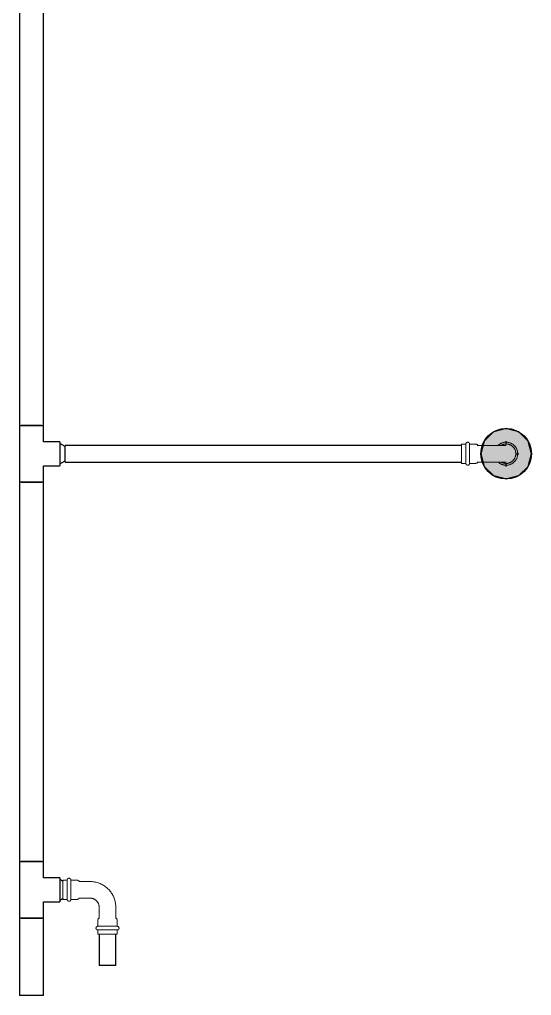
# Model space of a CAD drawing. Header units: inches. Extents: x -3327 to -1, y 8 to 1328.
# Drawn here: x -1073.6 to -1033.1, y 119 to 196.2 of the extents above; entities that cross this region are included whole.
import ezdxf

# ---------------------------------------------------------------- set-up
doc = ezdxf.new("R2010")
doc.units = ezdxf.units.IN
doc.header["$MEASUREMENT"] = 0
doc.layers.add('P-PIPE', color=3, linetype='Continuous', lineweight=9)
doc.layers.add('X - REF - FP', color=7, linetype='Continuous', true_color=0xb90000)

# ---------------------------------------------------------------- blocks, each defined once
blk = doc.blocks.new('Victaulic-VicPress316-Elbow 90-45deg Style P568_P571 - Standard-523083-SECOND LEVEL')
at = {"layer": 'P-PIPE'}
for p, q in [((-3178.283, 1233.462), (-3178.283, 1232.568)), ((-3176.968, 1232.571), (-3176.968, 1233.462)), ((-3178.392, 1232.416), (-3178.392, 1231.964)), ((-3176.859, 1231.964), (-3176.859, 1232.416)), ((-3177.625, 1231.964), (-3178.392, 1231.964)), ((-3178.392, 1231.673), (-3178.392, 1231.335)), ((-3177.625, 1231.673), (-3178.392, 1231.673)), ((-3176.859, 1231.964), (-3177.625, 1231.964)), ((-3176.859, 1231.673), (-3177.625, 1231.673)), ((-3176.859, 1231.335), (-3176.859, 1231.673)), ((-3178.392, 1231.335), (-3177.625, 1231.335)), ((-3177.625, 1231.335), (-3176.859, 1231.335))]:
    blk.add_line(p, q, dxfattribs=at)
at = {"layer": 'P-PIPE', "flags": 128}
for points in [[(-3177.625, 1235.767), (-3177.661, 1235.766), (-3177.698, 1235.764), (-3177.734, 1235.76), (-3177.77, 1235.755), (-3177.806, 1235.749), (-3177.842, 1235.741), (-3177.877, 1235.731), (-3177.912, 1235.721), (-3177.946, 1235.708), (-3177.98, 1235.695), (-3178.013, 1235.68), (-3178.046, 1235.664), (-3178.078, 1235.646), (-3178.109, 1235.628), (-3178.14, 1235.608), (-3178.17, 1235.586), (-3178.198, 1235.564), (-3178.226, 1235.54), (-3178.253, 1235.516), (-3178.279, 1235.49), (-3178.304, 1235.464), (-3178.328, 1235.436), (-3178.351, 1235.407), (-3178.372, 1235.378), (-3178.392, 1235.348), (-3178.412, 1235.317), (-3178.429, 1235.285), (-3178.446, 1235.252), (-3178.461, 1235.219), (-3178.475, 1235.185), (-3178.488, 1235.151), (-3178.499, 1235.116), (-3178.508, 1235.081), (-3178.517, 1235.046), (-3178.524, 1235.01), (-3178.529, 1234.974), (-3178.533, 1234.938), (-3178.536, 1234.901), (-3178.537, 1234.865), (-3178.537, 1234.828), (-3178.535, 1234.792), (-3178.532, 1234.755), (-3178.527, 1234.719), (-3178.521, 1234.683), (-3178.513, 1234.648), (-3178.504, 1234.612), (-3178.494, 1234.577), (-3178.482, 1234.543), (-3178.469, 1234.509), (-3178.454, 1234.475), (-3178.438, 1234.442), (-3178.421, 1234.41), (-3178.403, 1234.379), (-3178.383, 1234.348), (-3178.362, 1234.318), (-3178.34, 1234.289), (-3178.317, 1234.261), (-3178.293, 1234.234)], [(-3177.625, 1235.621), (-3177.656, 1235.621), (-3177.686, 1235.619), (-3177.717, 1235.616), (-3177.747, 1235.612), (-3177.777, 1235.606), (-3177.807, 1235.599), (-3177.837, 1235.591), (-3177.866, 1235.582), (-3177.895, 1235.572), (-3177.924, 1235.561), (-3177.951, 1235.548), (-3177.979, 1235.535), (-3178.006, 1235.52), (-3178.032, 1235.504), (-3178.058, 1235.487), (-3178.083, 1235.47), (-3178.107, 1235.451), (-3178.13, 1235.431), (-3178.153, 1235.41), (-3178.175, 1235.389), (-3178.196, 1235.366), (-3178.216, 1235.343), (-3178.235, 1235.319), (-3178.253, 1235.294), (-3178.27, 1235.269), (-3178.286, 1235.243), (-3178.301, 1235.216), (-3178.315, 1235.189), (-3178.328, 1235.161), (-3178.339, 1235.133), (-3178.35, 1235.104), (-3178.359, 1235.075), (-3178.368, 1235.045), (-3178.375, 1235.015), (-3178.38, 1234.985), (-3178.385, 1234.955), (-3178.388, 1234.924), (-3178.391, 1234.894), (-3178.391, 1234.863), (-3178.391, 1234.832), (-3178.39, 1234.802), (-3178.387, 1234.771), (-3178.383, 1234.741), (-3178.378, 1234.711), (-3178.371, 1234.681), (-3178.364, 1234.651), (-3178.355, 1234.622), (-3178.345, 1234.593), (-3178.334, 1234.564), (-3178.322, 1234.536), (-3178.309, 1234.508), (-3178.294, 1234.481), (-3178.283, 1234.461)], [(-3176.968, 1234.223), (-3176.946, 1234.246), (-3176.922, 1234.274), (-3176.899, 1234.302), (-3176.878, 1234.332), (-3176.858, 1234.362), (-3176.838, 1234.393), (-3176.821, 1234.425), (-3176.804, 1234.458), (-3176.789, 1234.491), (-3176.775, 1234.524), (-3176.762, 1234.559), (-3176.751, 1234.593), (-3176.742, 1234.629), (-3176.733, 1234.664), (-3176.726, 1234.7), (-3176.721, 1234.736), (-3176.717, 1234.772), (-3176.714, 1234.809), (-3176.713, 1234.845), (-3176.713, 1234.881), (-3176.715, 1234.918), (-3176.718, 1234.954), (-3176.723, 1234.99), (-3176.729, 1235.026), (-3176.737, 1235.062), (-3176.746, 1235.097), (-3176.756, 1235.132), (-3176.768, 1235.167), (-3176.781, 1235.201), (-3176.796, 1235.234), (-3176.812, 1235.267), (-3176.829, 1235.299), (-3176.847, 1235.331), (-3176.867, 1235.362), (-3176.888, 1235.392), (-3176.91, 1235.421), (-3176.933, 1235.449), (-3176.957, 1235.476), (-3176.983, 1235.502), (-3177.009, 1235.527), (-3177.036, 1235.551), (-3177.065, 1235.574), (-3177.094, 1235.596), (-3177.124, 1235.617), (-3177.155, 1235.636), (-3177.187, 1235.655), (-3177.219, 1235.671), (-3177.252, 1235.687), (-3177.285, 1235.701), (-3177.32, 1235.714), (-3177.354, 1235.726), (-3177.389, 1235.736), (-3177.425, 1235.745), (-3177.46, 1235.752), (-3177.496, 1235.758), (-3177.533, 1235.762), (-3177.569, 1235.765), (-3177.605, 1235.767), (-3177.625, 1235.767)], [(-3176.964, 1234.467), (-3176.949, 1234.494), (-3176.935, 1234.521), (-3176.922, 1234.549), (-3176.911, 1234.577), (-3176.9, 1234.606), (-3176.891, 1234.635), (-3176.882, 1234.665), (-3176.875, 1234.694), (-3176.87, 1234.725), (-3176.865, 1234.755), (-3176.862, 1234.785), (-3176.859, 1234.816), (-3176.859, 1234.847), (-3176.859, 1234.877), (-3176.86, 1234.908), (-3176.863, 1234.938), (-3176.867, 1234.969), (-3176.872, 1234.999), (-3176.879, 1235.029), (-3176.886, 1235.059), (-3176.895, 1235.088), (-3176.905, 1235.117), (-3176.916, 1235.146), (-3176.928, 1235.174), (-3176.941, 1235.201), (-3176.956, 1235.229), (-3176.971, 1235.255), (-3176.988, 1235.281), (-3177.005, 1235.306), (-3177.024, 1235.33), (-3177.043, 1235.354), (-3177.064, 1235.377), (-3177.085, 1235.399), (-3177.107, 1235.42), (-3177.13, 1235.44), (-3177.154, 1235.46), (-3177.179, 1235.478), (-3177.204, 1235.495), (-3177.23, 1235.512), (-3177.256, 1235.527), (-3177.284, 1235.541), (-3177.311, 1235.554), (-3177.34, 1235.566), (-3177.368, 1235.577), (-3177.397, 1235.587), (-3177.427, 1235.595), (-3177.457, 1235.603), (-3177.487, 1235.609), (-3177.517, 1235.614), (-3177.547, 1235.617), (-3177.578, 1235.62), (-3177.608, 1235.621), (-3177.625, 1235.621)], [(-3178.283, 1234.855), (-3178.283, 1234.854), (-3178.283, 1234.85), (-3178.283, 1234.845), (-3178.283, 1234.837), (-3178.283, 1234.827), (-3178.283, 1234.815), (-3178.283, 1234.801), (-3178.283, 1234.784), (-3178.283, 1234.766), (-3178.283, 1234.745), (-3178.283, 1234.722), (-3178.283, 1234.697), (-3178.283, 1234.671), (-3178.283, 1234.642), (-3178.283, 1234.612), (-3178.283, 1234.579), (-3178.283, 1234.545), (-3178.283, 1234.509), (-3178.283, 1234.472), (-3178.283, 1234.432), (-3178.283, 1234.392), (-3178.283, 1234.349), (-3178.283, 1234.306), (-3178.283, 1234.261), (-3178.283, 1234.214), (-3178.283, 1234.167), (-3178.283, 1234.118), (-3178.283, 1234.069), (-3178.283, 1234.018), (-3178.283, 1233.967), (-3178.283, 1233.914), (-3178.283, 1233.861), (-3178.283, 1233.808), (-3178.283, 1233.753), (-3178.283, 1233.699), (-3178.283, 1233.644), (-3178.283, 1233.588), (-3178.283, 1233.533), (-3178.283, 1233.477), (-3178.283, 1233.462)], [(-3176.968, 1233.462), (-3176.968, 1233.518), (-3176.968, 1233.573), (-3176.968, 1233.629), (-3176.968, 1233.684), (-3176.968, 1233.739), (-3176.968, 1233.793), (-3176.968, 1233.847), (-3176.968, 1233.9), (-3176.968, 1233.953), (-3176.968, 1234.004), (-3176.968, 1234.055), (-3176.968, 1234.105), (-3176.968, 1234.154), (-3176.968, 1234.202), (-3176.968, 1234.248), (-3176.968, 1234.294), (-3176.968, 1234.338), (-3176.968, 1234.38), (-3176.968, 1234.422), (-3176.968, 1234.461), (-3176.968, 1234.499), (-3176.968, 1234.535), (-3176.968, 1234.57), (-3176.968, 1234.603), (-3176.968, 1234.634), (-3176.968, 1234.663), (-3176.968, 1234.69), (-3176.968, 1234.716), (-3176.968, 1234.739), (-3176.968, 1234.76), (-3176.968, 1234.779), (-3176.968, 1234.796), (-3176.968, 1234.811), (-3176.968, 1234.824), (-3176.968, 1234.835), (-3176.968, 1234.843), (-3176.968, 1234.849), (-3176.968, 1234.853), (-3176.968, 1234.855), (-3176.968, 1234.855)], [(-3178.392, 1232.416), (-3178.391, 1232.427), (-3178.391, 1232.438), (-3178.39, 1232.448), (-3178.388, 1232.459), (-3178.386, 1232.47), (-3178.384, 1232.481), (-3178.381, 1232.491), (-3178.378, 1232.502), (-3178.374, 1232.512), (-3178.37, 1232.522), (-3178.366, 1232.532), (-3178.361, 1232.542), (-3178.355, 1232.551), (-3178.35, 1232.561), (-3178.344, 1232.57), (-3178.338, 1232.579), (-3178.331, 1232.587), (-3178.324, 1232.596), (-3178.317, 1232.604), (-3178.309, 1232.611), (-3178.301, 1232.619), (-3178.293, 1232.626), (-3178.284, 1232.633), (-3178.283, 1232.634)], [(-3176.968, 1232.634), (-3176.959, 1232.627), (-3176.951, 1232.62), (-3176.943, 1232.613), (-3176.935, 1232.605), (-3176.927, 1232.597), (-3176.92, 1232.589), (-3176.914, 1232.58), (-3176.907, 1232.571), (-3176.901, 1232.562), (-3176.896, 1232.553), (-3176.89, 1232.543), (-3176.885, 1232.534), (-3176.881, 1232.524), (-3176.877, 1232.514), (-3176.873, 1232.503), (-3176.87, 1232.493), (-3176.867, 1232.483), (-3176.864, 1232.472), (-3176.862, 1232.461), (-3176.861, 1232.45), (-3176.86, 1232.44), (-3176.859, 1232.429), (-3176.859, 1232.418), (-3176.859, 1232.416)], [(-3178.392, 1231.673), (-3178.397, 1231.673), (-3178.403, 1231.674), (-3178.409, 1231.674), (-3178.415, 1231.675), (-3178.42, 1231.676), (-3178.426, 1231.678), (-3178.432, 1231.679), (-3178.437, 1231.681), (-3178.443, 1231.683), (-3178.448, 1231.685), (-3178.453, 1231.687), (-3178.459, 1231.69), (-3178.464, 1231.693), (-3178.469, 1231.696), (-3178.474, 1231.699), (-3178.478, 1231.702), (-3178.483, 1231.706), (-3178.487, 1231.709), (-3178.492, 1231.713), (-3178.496, 1231.717), (-3178.5, 1231.722), (-3178.504, 1231.726), (-3178.507, 1231.731), (-3178.511, 1231.735), (-3178.514, 1231.74), (-3178.517, 1231.745), (-3178.52, 1231.75), (-3178.522, 1231.755), (-3178.525, 1231.761), (-3178.527, 1231.766), (-3178.529, 1231.772), (-3178.531, 1231.777), (-3178.532, 1231.783), (-3178.534, 1231.788), (-3178.535, 1231.794), (-3178.536, 1231.8), (-3178.536, 1231.806), (-3178.537, 1231.811), (-3178.537, 1231.817), (-3178.537, 1231.823), (-3178.537, 1231.829), (-3178.536, 1231.835), (-3178.535, 1231.84), (-3178.534, 1231.846), (-3178.533, 1231.852), (-3178.532, 1231.858), (-3178.53, 1231.863), (-3178.528, 1231.869), (-3178.526, 1231.874), (-3178.524, 1231.879), (-3178.521, 1231.885), (-3178.519, 1231.89), (-3178.516, 1231.895), (-3178.512, 1231.9), (-3178.509, 1231.904), (-3178.506, 1231.909), (-3178.502, 1231.914), (-3178.498, 1231.918), (-3178.494, 1231.922), (-3178.49, 1231.926), (-3178.485, 1231.93), (-3178.481, 1231.934), (-3178.476, 1231.937), (-3178.471, 1231.94), (-3178.467, 1231.944), (-3178.461, 1231.946), (-3178.456, 1231.949), (-3178.451, 1231.952), (-3178.446, 1231.954), (-3178.44, 1231.956), (-3178.435, 1231.958), (-3178.429, 1231.959), (-3178.423, 1231.961), (-3178.418, 1231.962), (-3178.412, 1231.963), (-3178.406, 1231.964), (-3178.4, 1231.964), (-3178.395, 1231.964), (-3178.392, 1231.964)], [(-3177.625, 1231.964), (-3177.656, 1231.964), (-3177.686, 1231.964), (-3177.717, 1231.964), (-3177.747, 1231.964), (-3177.777, 1231.964), (-3177.807, 1231.964), (-3177.837, 1231.964), (-3177.866, 1231.964), (-3177.895, 1231.964), (-3177.924, 1231.964), (-3177.951, 1231.964), (-3177.979, 1231.964), (-3178.006, 1231.964), (-3178.032, 1231.964), (-3178.058, 1231.964), (-3178.083, 1231.964), (-3178.107, 1231.964), (-3178.13, 1231.964), (-3178.153, 1231.964), (-3178.175, 1231.964), (-3178.196, 1231.964), (-3178.216, 1231.964), (-3178.235, 1231.964), (-3178.253, 1231.964), (-3178.27, 1231.964), (-3178.286, 1231.964), (-3178.301, 1231.964), (-3178.315, 1231.964), (-3178.328, 1231.964), (-3178.339, 1231.964), (-3178.35, 1231.964), (-3178.359, 1231.964), (-3178.368, 1231.964), (-3178.375, 1231.964), (-3178.38, 1231.964), (-3178.385, 1231.964), (-3178.388, 1231.964), (-3178.391, 1231.964), (-3178.391, 1231.964), (-3178.392, 1231.964)], [(-3178.392, 1231.964), (-3178.391, 1231.964), (-3178.389, 1231.964), (-3178.386, 1231.964), (-3178.382, 1231.964), (-3178.376, 1231.964), (-3178.37, 1231.964), (-3178.362, 1231.964), (-3178.353, 1231.964)], [(-3178.35, 1231.673), (-3178.359, 1231.673), (-3178.368, 1231.673), (-3178.375, 1231.673), (-3178.38, 1231.673), (-3178.385, 1231.673), (-3178.388, 1231.673), (-3178.391, 1231.673), (-3178.391, 1231.673), (-3178.392, 1231.673)], [(-3178.392, 1231.673), (-3178.391, 1231.673), (-3178.389, 1231.673), (-3178.386, 1231.673), (-3178.382, 1231.673), (-3178.376, 1231.673), (-3178.37, 1231.673), (-3178.362, 1231.673), (-3178.353, 1231.673), (-3178.342, 1231.673), (-3178.331, 1231.673), (-3178.319, 1231.673), (-3178.305, 1231.673), (-3178.29, 1231.673), (-3178.274, 1231.673), (-3178.258, 1231.673), (-3178.24, 1231.673), (-3178.221, 1231.673), (-3178.201, 1231.673), (-3178.181, 1231.673), (-3178.159, 1231.673), (-3178.137, 1231.673), (-3178.113, 1231.673), (-3178.089, 1231.673), (-3178.065, 1231.673), (-3178.039, 1231.673), (-3178.013, 1231.673), (-3177.986, 1231.673), (-3177.959, 1231.673), (-3177.931, 1231.673), (-3177.903, 1231.673), (-3177.874, 1231.673), (-3177.845, 1231.673), (-3177.815, 1231.673), (-3177.785, 1231.673), (-3177.755, 1231.673), (-3177.725, 1231.673), (-3177.695, 1231.673), (-3177.664, 1231.673), (-3177.633, 1231.673), (-3177.625, 1231.673)], [(-3176.859, 1231.964), (-3176.859, 1231.964), (-3176.861, 1231.964), (-3176.864, 1231.964), (-3176.868, 1231.964), (-3176.874, 1231.964), (-3176.88, 1231.964), (-3176.888, 1231.964), (-3176.897, 1231.964), (-3176.908, 1231.964), (-3176.919, 1231.964), (-3176.932, 1231.964), (-3176.945, 1231.964), (-3176.96, 1231.964), (-3176.976, 1231.964), (-3176.992, 1231.964), (-3177.01, 1231.964), (-3177.029, 1231.964), (-3177.049, 1231.964), (-3177.069, 1231.964), (-3177.091, 1231.964), (-3177.113, 1231.964), (-3177.137, 1231.964), (-3177.161, 1231.964), (-3177.185, 1231.964), (-3177.211, 1231.964), (-3177.237, 1231.964), (-3177.264, 1231.964), (-3177.291, 1231.964), (-3177.319, 1231.964), (-3177.347, 1231.964), (-3177.376, 1231.964), (-3177.405, 1231.964), (-3177.435, 1231.964), (-3177.465, 1231.964), (-3177.495, 1231.964), (-3177.525, 1231.964), (-3177.556, 1231.964), (-3177.586, 1231.964), (-3177.617, 1231.964), (-3177.625, 1231.964)], [(-3177.625, 1231.673), (-3177.594, 1231.673), (-3177.564, 1231.673), (-3177.533, 1231.673), (-3177.503, 1231.673), (-3177.473, 1231.673), (-3177.443, 1231.673), (-3177.413, 1231.673), (-3177.384, 1231.673), (-3177.355, 1231.673), (-3177.327, 1231.673), (-3177.299, 1231.673), (-3177.271, 1231.673), (-3177.244, 1231.673), (-3177.218, 1231.673), (-3177.192, 1231.673), (-3177.167, 1231.673), (-3177.143, 1231.673), (-3177.12, 1231.673), (-3177.097, 1231.673), (-3177.075, 1231.673), (-3177.054, 1231.673), (-3177.034, 1231.673), (-3177.015, 1231.673), (-3176.997, 1231.673), (-3176.98, 1231.673), (-3176.964, 1231.673), (-3176.949, 1231.673), (-3176.935, 1231.673), (-3176.922, 1231.673), (-3176.911, 1231.673), (-3176.9, 1231.673), (-3176.891, 1231.673), (-3176.882, 1231.673), (-3176.875, 1231.673), (-3176.87, 1231.673), (-3176.865, 1231.673), (-3176.862, 1231.673), (-3176.859, 1231.673), (-3176.859, 1231.673), (-3176.859, 1231.673)], [(-3176.9, 1231.964), (-3176.891, 1231.964), (-3176.882, 1231.964), (-3176.875, 1231.964), (-3176.87, 1231.964), (-3176.865, 1231.964), (-3176.862, 1231.964), (-3176.859, 1231.964), (-3176.859, 1231.964), (-3176.859, 1231.964)], [(-3176.859, 1231.673), (-3176.859, 1231.673), (-3176.861, 1231.673), (-3176.864, 1231.673), (-3176.868, 1231.673), (-3176.874, 1231.673), (-3176.88, 1231.673), (-3176.888, 1231.673), (-3176.897, 1231.673)], [(-3176.859, 1231.964), (-3176.853, 1231.964), (-3176.847, 1231.964), (-3176.841, 1231.963), (-3176.835, 1231.962), (-3176.83, 1231.961), (-3176.824, 1231.96), (-3176.818, 1231.959), (-3176.813, 1231.957), (-3176.807, 1231.955), (-3176.802, 1231.953), (-3176.797, 1231.95), (-3176.791, 1231.948), (-3176.786, 1231.945), (-3176.781, 1231.942), (-3176.776, 1231.939), (-3176.772, 1231.936), (-3176.767, 1231.932), (-3176.763, 1231.928), (-3176.758, 1231.924), (-3176.754, 1231.92), (-3176.75, 1231.916), (-3176.746, 1231.912), (-3176.743, 1231.907), (-3176.739, 1231.902), (-3176.736, 1231.897), (-3176.733, 1231.893), (-3176.73, 1231.887), (-3176.728, 1231.882), (-3176.725, 1231.877), (-3176.723, 1231.872), (-3176.721, 1231.866), (-3176.719, 1231.861), (-3176.718, 1231.855), (-3176.716, 1231.849), (-3176.715, 1231.844), (-3176.714, 1231.838), (-3176.714, 1231.832), (-3176.713, 1231.826), (-3176.713, 1231.82), (-3176.713, 1231.815), (-3176.713, 1231.809), (-3176.714, 1231.803), (-3176.715, 1231.797), (-3176.716, 1231.791), (-3176.717, 1231.786), (-3176.718, 1231.78), (-3176.72, 1231.775), (-3176.722, 1231.769), (-3176.724, 1231.764), (-3176.726, 1231.758), (-3176.729, 1231.753), (-3176.731, 1231.748), (-3176.734, 1231.743), (-3176.738, 1231.738), (-3176.741, 1231.733), (-3176.744, 1231.729), (-3176.748, 1231.724), (-3176.752, 1231.72), (-3176.756, 1231.716), (-3176.76, 1231.712), (-3176.765, 1231.708), (-3176.769, 1231.704), (-3176.774, 1231.701), (-3176.779, 1231.697), (-3176.784, 1231.694), (-3176.789, 1231.691), (-3176.794, 1231.689), (-3176.799, 1231.686), (-3176.804, 1231.684), (-3176.81, 1231.682), (-3176.815, 1231.68), (-3176.821, 1231.678), (-3176.827, 1231.677), (-3176.832, 1231.676), (-3176.838, 1231.675), (-3176.844, 1231.674), (-3176.85, 1231.674), (-3176.855, 1231.673), (-3176.859, 1231.673)]]:
    blk.add_lwpolyline(points, dxfattribs=at)
blk = doc.blocks.new('Victaulic-VicPress316-Elbow 90-45deg Style P568_P571 - Standard-V1-SECOND LEVEL')
at = {"layer": 'P-PIPE'}
for p, q in [((-0.767, 3.52), (-0.767, 3.181)), ((0.766, 3.52), (-0.767, 3.52)), ((-0.767, 3.181), (0.766, 3.181)), ((0.766, 3.181), (0.766, 3.52)), ((-0.767, 2.89), (-0.767, 2.439)), ((-0.767, 2.89), (0.766, 2.89)), ((0.766, 2.439), (0.766, 2.89)), ((-0.658, 2.278), (-0.658, 1.393)), ((0.657, 1.393), (0.657, 2.278)), ((-3.181, 0.766), (-3.52, 0.766)), ((-3.52, 0.766), (-3.52, -0.767)), ((-3.181, -0.767), (-3.181, 0.766)), ((-2.439, 0.766), (-2.89, 0.766)), ((-2.89, -0.767), (-2.89, 0.766)), ((-1.393, 0.657), (-2.278, 0.657)), ((-3.52, -0.767), (-3.181, -0.767)), ((-2.89, -0.767), (-2.439, -0.767)), ((-2.278, -0.658), (-1.393, -0.658))]:
    blk.add_line(p, q, dxfattribs=at)
at = {"layer": 'P-PIPE', "flags": 128}
for points in [[(-0.767, 2.89), (-0.772, 2.891), (-0.778, 2.891), (-0.784, 2.892), (-0.79, 2.892), (-0.795, 2.893), (-0.801, 2.895), (-0.807, 2.896), (-0.812, 2.898), (-0.818, 2.9), (-0.823, 2.902), (-0.828, 2.904), (-0.834, 2.907), (-0.839, 2.91), (-0.844, 2.913), (-0.849, 2.916), (-0.853, 2.919), (-0.858, 2.923), (-0.862, 2.927), (-0.867, 2.931), (-0.871, 2.935), (-0.875, 2.939), (-0.879, 2.943), (-0.882, 2.948), (-0.886, 2.953), (-0.889, 2.957), (-0.892, 2.962), (-0.895, 2.967), (-0.897, 2.973), (-0.9, 2.978), (-0.902, 2.983), (-0.904, 2.989), (-0.906, 2.994), (-0.907, 3), (-0.909, 3.006), (-0.91, 3.011), (-0.911, 3.017), (-0.911, 3.023), (-0.912, 3.029), (-0.912, 3.034), (-0.912, 3.04), (-0.912, 3.046), (-0.911, 3.052), (-0.91, 3.058), (-0.909, 3.063), (-0.908, 3.069), (-0.907, 3.075), (-0.905, 3.08), (-0.903, 3.086), (-0.901, 3.091), (-0.899, 3.097), (-0.896, 3.102), (-0.894, 3.107), (-0.891, 3.112), (-0.887, 3.117), (-0.884, 3.122), (-0.881, 3.126), (-0.877, 3.131), (-0.873, 3.135), (-0.869, 3.139), (-0.865, 3.143), (-0.86, 3.147), (-0.856, 3.151), (-0.851, 3.154), (-0.846, 3.158), (-0.842, 3.161), (-0.836, 3.164), (-0.831, 3.166), (-0.826, 3.169), (-0.821, 3.171), (-0.815, 3.173), (-0.81, 3.175), (-0.804, 3.177), (-0.798, 3.178), (-0.793, 3.179), (-0.787, 3.18), (-0.781, 3.181), (-0.775, 3.181), (-0.77, 3.181), (-0.767, 3.181)], [(0.766, 3.181), (0.766, 3.181), (0.764, 3.181), (0.761, 3.181), (0.757, 3.181), (0.751, 3.181), (0.745, 3.181), (0.737, 3.181), (0.728, 3.181), (0.717, 3.181), (0.706, 3.181), (0.693, 3.181), (0.68, 3.181), (0.665, 3.181), (0.649, 3.181), (0.633, 3.181), (0.615, 3.181), (0.596, 3.181), (0.576, 3.181), (0.556, 3.181), (0.534, 3.181), (0.512, 3.181), (0.488, 3.181), (0.464, 3.181), (0.44, 3.181), (0.414, 3.181), (0.388, 3.181), (0.361, 3.181), (0.334, 3.181), (0.306, 3.181), (0.278, 3.181), (0.249, 3.181), (0.22, 3.181), (0.19, 3.181), (0.16, 3.181), (0.13, 3.181), (0.1, 3.181), (0.069, 3.181), (0.039, 3.181), (0.008, 3.181), (-0.022, 3.181), (-0.053, 3.181), (-0.084, 3.181), (-0.114, 3.181), (-0.144, 3.181), (-0.174, 3.181), (-0.204, 3.181), (-0.233, 3.181), (-0.262, 3.181), (-0.291, 3.181), (-0.319, 3.181), (-0.347, 3.181), (-0.374, 3.181), (-0.4, 3.181), (-0.426, 3.181), (-0.451, 3.181), (-0.476, 3.181), (-0.499, 3.181), (-0.522, 3.181), (-0.544, 3.181), (-0.565, 3.181), (-0.585, 3.181), (-0.605, 3.181), (-0.623, 3.181), (-0.64, 3.181), (-0.657, 3.181), (-0.672, 3.181), (-0.686, 3.181), (-0.699, 3.181), (-0.711, 3.181), (-0.722, 3.181), (-0.732, 3.181), (-0.74, 3.181), (-0.748, 3.181), (-0.754, 3.181), (-0.759, 3.181), (-0.763, 3.181), (-0.765, 3.181), (-0.766, 3.181), (-0.767, 3.181)], [(-0.767, 3.181), (-0.766, 3.181), (-0.764, 3.181), (-0.761, 3.181), (-0.757, 3.181), (-0.751, 3.181), (-0.745, 3.181), (-0.737, 3.181), (-0.728, 3.181)], [(0.722, 3.181), (0.732, 3.181), (0.74, 3.181), (0.748, 3.181), (0.754, 3.181), (0.759, 3.181), (0.763, 3.181), (0.765, 3.181), (0.766, 3.181), (0.766, 3.181)], [(0.766, 3.181), (0.772, 3.181), (0.778, 3.181), (0.784, 3.18), (0.79, 3.18), (0.795, 3.179), (0.801, 3.177), (0.807, 3.176), (0.812, 3.174), (0.818, 3.172), (0.823, 3.17), (0.828, 3.168), (0.834, 3.165), (0.839, 3.162), (0.844, 3.159), (0.849, 3.156), (0.853, 3.153), (0.858, 3.149), (0.862, 3.145), (0.867, 3.141), (0.871, 3.137), (0.875, 3.133), (0.879, 3.129), (0.882, 3.124), (0.886, 3.119), (0.889, 3.115), (0.892, 3.11), (0.895, 3.105), (0.897, 3.099), (0.9, 3.094), (0.902, 3.089), (0.904, 3.083), (0.906, 3.078), (0.907, 3.072), (0.909, 3.066), (0.91, 3.061), (0.911, 3.055), (0.911, 3.049), (0.912, 3.043), (0.912, 3.038), (0.912, 3.032), (0.912, 3.026), (0.911, 3.02), (0.91, 3.014), (0.909, 3.009), (0.908, 3.003), (0.907, 2.997), (0.905, 2.992), (0.903, 2.986), (0.901, 2.981), (0.899, 2.975), (0.896, 2.97), (0.894, 2.965), (0.891, 2.96), (0.887, 2.955), (0.884, 2.95), (0.881, 2.946), (0.877, 2.941), (0.873, 2.937), (0.869, 2.933), (0.865, 2.929), (0.86, 2.925), (0.856, 2.921), (0.851, 2.918), (0.846, 2.914), (0.842, 2.911), (0.836, 2.908), (0.831, 2.906), (0.826, 2.903), (0.821, 2.901), (0.815, 2.899), (0.81, 2.897), (0.804, 2.895), (0.798, 2.894), (0.793, 2.893), (0.787, 2.892), (0.781, 2.891), (0.775, 2.891), (0.77, 2.891), (0.766, 2.89)], [(-0.767, 2.89), (-0.766, 2.89), (-0.764, 2.89), (-0.761, 2.89), (-0.757, 2.89), (-0.751, 2.89), (-0.745, 2.89), (-0.737, 2.89), (-0.728, 2.89), (-0.717, 2.89), (-0.706, 2.89), (-0.693, 2.89), (-0.68, 2.89), (-0.665, 2.89), (-0.649, 2.89), (-0.633, 2.89), (-0.615, 2.89), (-0.596, 2.89), (-0.576, 2.89), (-0.556, 2.89), (-0.534, 2.89), (-0.512, 2.89), (-0.488, 2.89), (-0.464, 2.89), (-0.44, 2.89), (-0.414, 2.89), (-0.388, 2.89), (-0.361, 2.89), (-0.334, 2.89), (-0.306, 2.89), (-0.278, 2.89), (-0.249, 2.89), (-0.22, 2.89), (-0.19, 2.89), (-0.16, 2.89), (-0.13, 2.89), (-0.1, 2.89), (-0.069, 2.89), (-0.039, 2.89), (-0.008, 2.89), (0.022, 2.89), (0.053, 2.89), (0.084, 2.89), (0.114, 2.89), (0.144, 2.89), (0.174, 2.89), (0.204, 2.89), (0.233, 2.89), (0.262, 2.89), (0.291, 2.89), (0.319, 2.89), (0.347, 2.89), (0.374, 2.89), (0.4, 2.89), (0.426, 2.89), (0.451, 2.89), (0.476, 2.89), (0.499, 2.89), (0.522, 2.89), (0.544, 2.89), (0.565, 2.89), (0.585, 2.89), (0.605, 2.89), (0.623, 2.89), (0.64, 2.89), (0.657, 2.89), (0.672, 2.89), (0.686, 2.89), (0.699, 2.89), (0.711, 2.89), (0.722, 2.89), (0.732, 2.89), (0.74, 2.89), (0.748, 2.89), (0.754, 2.89), (0.759, 2.89), (0.763, 2.89), (0.765, 2.89), (0.766, 2.89), (0.766, 2.89)], [(-0.722, 2.89), (-0.732, 2.89), (-0.74, 2.89), (-0.748, 2.89), (-0.754, 2.89), (-0.759, 2.89), (-0.763, 2.89), (-0.765, 2.89), (-0.766, 2.89), (-0.767, 2.89)], [(-0.658, 2.221), (-0.666, 2.228), (-0.674, 2.235), (-0.682, 2.242), (-0.69, 2.25), (-0.698, 2.258), (-0.705, 2.266), (-0.711, 2.275), (-0.718, 2.283), (-0.724, 2.293), (-0.729, 2.302), (-0.735, 2.311), (-0.74, 2.321), (-0.744, 2.331), (-0.748, 2.341), (-0.752, 2.351), (-0.755, 2.362), (-0.758, 2.372), (-0.761, 2.383), (-0.763, 2.394), (-0.764, 2.404), (-0.765, 2.415), (-0.766, 2.426), (-0.767, 2.437), (-0.767, 2.439)], [(0.766, 2.439), (0.766, 2.428), (0.766, 2.417), (0.765, 2.406), (0.763, 2.396), (0.761, 2.385), (0.759, 2.374), (0.756, 2.364), (0.753, 2.353), (0.749, 2.343), (0.745, 2.333), (0.741, 2.323), (0.736, 2.313), (0.73, 2.304), (0.725, 2.294), (0.719, 2.285), (0.713, 2.276), (0.706, 2.268), (0.699, 2.259), (0.692, 2.251), (0.684, 2.244), (0.676, 2.236), (0.668, 2.229), (0.659, 2.222), (0.657, 2.221)], [(0.766, 2.89), (0.766, 2.89), (0.764, 2.89), (0.761, 2.89), (0.757, 2.89), (0.751, 2.89), (0.745, 2.89), (0.737, 2.89), (0.728, 2.89)], [(-3.181, 0.766), (-3.181, 0.772), (-3.181, 0.778), (-3.18, 0.784), (-3.18, 0.79), (-3.179, 0.795), (-3.177, 0.801), (-3.176, 0.807), (-3.174, 0.812), (-3.172, 0.818), (-3.17, 0.823), (-3.168, 0.828), (-3.165, 0.834), (-3.162, 0.839), (-3.159, 0.844), (-3.156, 0.849), (-3.153, 0.853), (-3.149, 0.858), (-3.145, 0.862), (-3.141, 0.867), (-3.137, 0.871), (-3.133, 0.875), (-3.129, 0.879), (-3.124, 0.882), (-3.119, 0.886), (-3.115, 0.889), (-3.11, 0.892), (-3.105, 0.895), (-3.099, 0.897), (-3.094, 0.9), (-3.089, 0.902), (-3.083, 0.904), (-3.078, 0.906), (-3.072, 0.907), (-3.066, 0.909), (-3.061, 0.91), (-3.055, 0.911), (-3.049, 0.911), (-3.043, 0.912), (-3.038, 0.912), (-3.032, 0.912), (-3.026, 0.912), (-3.02, 0.911), (-3.014, 0.91), (-3.009, 0.909), (-3.003, 0.908), (-2.997, 0.907), (-2.992, 0.905), (-2.986, 0.903), (-2.981, 0.901), (-2.975, 0.899), (-2.97, 0.896), (-2.965, 0.894), (-2.96, 0.891), (-2.955, 0.887), (-2.95, 0.884), (-2.946, 0.881), (-2.941, 0.877), (-2.937, 0.873), (-2.933, 0.869), (-2.929, 0.865), (-2.925, 0.86), (-2.921, 0.856), (-2.918, 0.851), (-2.914, 0.846), (-2.911, 0.842), (-2.908, 0.836), (-2.906, 0.831), (-2.903, 0.826), (-2.901, 0.821), (-2.899, 0.815), (-2.897, 0.81), (-2.895, 0.804), (-2.894, 0.798), (-2.893, 0.793), (-2.892, 0.787), (-2.891, 0.781), (-2.891, 0.775), (-2.891, 0.77), (-2.89, 0.766)], [(-0.658, 1.393), (-0.658, 1.364), (-0.66, 1.334), (-0.663, 1.305), (-0.667, 1.276), (-0.672, 1.247), (-0.679, 1.218), (-0.686, 1.19), (-0.695, 1.162), (-0.705, 1.134), (-0.716, 1.107), (-0.728, 1.08), (-0.741, 1.053), (-0.755, 1.028), (-0.77, 1.002), (-0.786, 0.978), (-0.803, 0.954), (-0.821, 0.931), (-0.84, 0.908), (-0.86, 0.886), (-0.881, 0.865), (-0.902, 0.845), (-0.924, 0.826), (-0.947, 0.808), (-0.971, 0.79), (-0.996, 0.774), (-1.021, 0.759), (-1.046, 0.744), (-1.073, 0.731), (-1.099, 0.719), (-1.126, 0.707), (-1.154, 0.697), (-1.182, 0.688), (-1.21, 0.681), (-1.239, 0.674), (-1.268, 0.668), (-1.297, 0.664), (-1.326, 0.661), (-1.356, 0.658), (-1.385, 0.658), (-1.393, 0.657)], [(-1.393, -0.658), (-1.311, -0.656), (-1.229, -0.651), (-1.148, -0.643), (-1.066, -0.631), (-0.986, -0.617), (-0.906, -0.599), (-0.826, -0.578), (-0.748, -0.553), (-0.671, -0.526), (-0.594, -0.496), (-0.52, -0.462), (-0.446, -0.426), (-0.374, -0.386), (-0.304, -0.344), (-0.235, -0.299), (-0.168, -0.252), (-0.104, -0.201), (-0.041, -0.149), (0.02, -0.093), (0.078, -0.036), (0.134, 0.024), (0.187, 0.087), (0.238, 0.151), (0.287, 0.217), (0.332, 0.285), (0.375, 0.355), (0.415, 0.427), (0.453, 0.5), (0.487, 0.574), (0.518, 0.65), (0.546, 0.727), (0.571, 0.805), (0.593, 0.884), (0.612, 0.964), (0.628, 1.044), (0.64, 1.126), (0.649, 1.207), (0.655, 1.289), (0.657, 1.371), (0.657, 1.393)], [(-3.181, 0.766), (-3.181, 0.766), (-3.181, 0.764), (-3.181, 0.761), (-3.181, 0.757), (-3.181, 0.751), (-3.181, 0.745), (-3.181, 0.737), (-3.181, 0.728), (-3.181, 0.717), (-3.181, 0.706), (-3.181, 0.693), (-3.181, 0.68), (-3.181, 0.665), (-3.181, 0.649), (-3.181, 0.633), (-3.181, 0.615), (-3.181, 0.596), (-3.181, 0.576), (-3.181, 0.556), (-3.181, 0.534), (-3.181, 0.512), (-3.181, 0.488), (-3.181, 0.464), (-3.181, 0.44), (-3.181, 0.414), (-3.181, 0.388), (-3.181, 0.361), (-3.181, 0.334), (-3.181, 0.306), (-3.181, 0.278), (-3.181, 0.249), (-3.181, 0.22), (-3.181, 0.19), (-3.181, 0.16), (-3.181, 0.13), (-3.181, 0.1), (-3.181, 0.069), (-3.181, 0.039), (-3.181, 0.008), (-3.181, -0.022), (-3.181, -0.053), (-3.181, -0.084), (-3.181, -0.114), (-3.181, -0.144), (-3.181, -0.174), (-3.181, -0.204), (-3.181, -0.233), (-3.181, -0.262), (-3.181, -0.291), (-3.181, -0.319), (-3.181, -0.347), (-3.181, -0.374), (-3.181, -0.4), (-3.181, -0.426), (-3.181, -0.451), (-3.181, -0.476), (-3.181, -0.499), (-3.181, -0.522), (-3.181, -0.544), (-3.181, -0.565), (-3.181, -0.585), (-3.181, -0.605), (-3.181, -0.623), (-3.181, -0.64), (-3.181, -0.657), (-3.181, -0.672), (-3.181, -0.686), (-3.181, -0.699), (-3.181, -0.711), (-3.181, -0.722), (-3.181, -0.732), (-3.181, -0.74), (-3.181, -0.748), (-3.181, -0.754), (-3.181, -0.759), (-3.181, -0.763), (-3.181, -0.765), (-3.181, -0.766), (-3.181, -0.767)], [(-3.181, 0.722), (-3.181, 0.732), (-3.181, 0.74), (-3.181, 0.748), (-3.181, 0.754), (-3.181, 0.759), (-3.181, 0.763), (-3.181, 0.765), (-3.181, 0.766), (-3.181, 0.766)], [(-2.89, -0.767), (-2.89, -0.766), (-2.89, -0.764), (-2.89, -0.761), (-2.89, -0.757), (-2.89, -0.751), (-2.89, -0.745), (-2.89, -0.737), (-2.89, -0.728), (-2.89, -0.717), (-2.89, -0.706), (-2.89, -0.693), (-2.89, -0.68), (-2.89, -0.665), (-2.89, -0.649), (-2.89, -0.633), (-2.89, -0.615), (-2.89, -0.596), (-2.89, -0.576), (-2.89, -0.556), (-2.89, -0.534), (-2.89, -0.512), (-2.89, -0.488), (-2.89, -0.464), (-2.89, -0.44), (-2.89, -0.414), (-2.89, -0.388), (-2.89, -0.361), (-2.89, -0.334), (-2.89, -0.306), (-2.89, -0.278), (-2.89, -0.249), (-2.89, -0.22), (-2.89, -0.19), (-2.89, -0.16), (-2.89, -0.13), (-2.89, -0.1), (-2.89, -0.069), (-2.89, -0.039), (-2.89, -0.008), (-2.89, 0.022), (-2.89, 0.053), (-2.89, 0.084), (-2.89, 0.114), (-2.89, 0.144), (-2.89, 0.174), (-2.89, 0.204), (-2.89, 0.233), (-2.89, 0.262), (-2.89, 0.291), (-2.89, 0.319), (-2.89, 0.347), (-2.89, 0.374), (-2.89, 0.4), (-2.89, 0.426), (-2.89, 0.451), (-2.89, 0.476), (-2.89, 0.499), (-2.89, 0.522), (-2.89, 0.544), (-2.89, 0.565), (-2.89, 0.585), (-2.89, 0.605), (-2.89, 0.623), (-2.89, 0.64), (-2.89, 0.657), (-2.89, 0.672), (-2.89, 0.686), (-2.89, 0.699), (-2.89, 0.711), (-2.89, 0.722), (-2.89, 0.732), (-2.89, 0.74), (-2.89, 0.748), (-2.89, 0.754), (-2.89, 0.759), (-2.89, 0.763), (-2.89, 0.765), (-2.89, 0.766), (-2.89, 0.766)], [(-2.89, 0.766), (-2.89, 0.766), (-2.89, 0.764), (-2.89, 0.761), (-2.89, 0.757), (-2.89, 0.751), (-2.89, 0.745), (-2.89, 0.737), (-2.89, 0.728)], [(-2.439, 0.766), (-2.428, 0.766), (-2.417, 0.766), (-2.406, 0.765), (-2.396, 0.763), (-2.385, 0.761), (-2.374, 0.759), (-2.364, 0.756), (-2.353, 0.753), (-2.343, 0.749), (-2.333, 0.745), (-2.323, 0.741), (-2.313, 0.736), (-2.304, 0.73), (-2.294, 0.725), (-2.285, 0.719), (-2.276, 0.713), (-2.268, 0.706), (-2.259, 0.699), (-2.251, 0.692), (-2.244, 0.684), (-2.236, 0.676), (-2.229, 0.668), (-2.222, 0.659), (-2.221, 0.657)], [(-3.181, -0.767), (-3.181, -0.766), (-3.181, -0.764), (-3.181, -0.761), (-3.181, -0.757), (-3.181, -0.751), (-3.181, -0.745), (-3.181, -0.737), (-3.181, -0.728)], [(-2.89, -0.767), (-2.891, -0.772), (-2.891, -0.778), (-2.892, -0.784), (-2.892, -0.79), (-2.893, -0.795), (-2.895, -0.801), (-2.896, -0.807), (-2.898, -0.812), (-2.9, -0.818), (-2.902, -0.823), (-2.904, -0.828), (-2.907, -0.834), (-2.91, -0.839), (-2.913, -0.844), (-2.916, -0.849), (-2.919, -0.853), (-2.923, -0.858), (-2.927, -0.862), (-2.931, -0.867), (-2.935, -0.871), (-2.939, -0.875), (-2.943, -0.879), (-2.948, -0.882), (-2.953, -0.886), (-2.957, -0.889), (-2.962, -0.892), (-2.967, -0.895), (-2.973, -0.897), (-2.978, -0.9), (-2.983, -0.902), (-2.989, -0.904), (-2.994, -0.906), (-3, -0.907), (-3.006, -0.909), (-3.011, -0.91), (-3.017, -0.911), (-3.023, -0.911), (-3.029, -0.912), (-3.034, -0.912), (-3.04, -0.912), (-3.046, -0.912), (-3.052, -0.911), (-3.058, -0.91), (-3.063, -0.909), (-3.069, -0.908), (-3.075, -0.907), (-3.08, -0.905), (-3.086, -0.903), (-3.091, -0.901), (-3.097, -0.899), (-3.102, -0.896), (-3.107, -0.894), (-3.112, -0.891), (-3.117, -0.887), (-3.122, -0.884), (-3.126, -0.881), (-3.131, -0.877), (-3.135, -0.873), (-3.139, -0.869), (-3.143, -0.865), (-3.147, -0.86), (-3.151, -0.856), (-3.154, -0.851), (-3.158, -0.846), (-3.161, -0.842), (-3.164, -0.836), (-3.166, -0.831), (-3.169, -0.826), (-3.171, -0.821), (-3.173, -0.815), (-3.175, -0.81), (-3.177, -0.804), (-3.178, -0.798), (-3.179, -0.793), (-3.18, -0.787), (-3.181, -0.781), (-3.181, -0.775), (-3.181, -0.77), (-3.181, -0.767)], [(-2.89, -0.722), (-2.89, -0.732), (-2.89, -0.74), (-2.89, -0.748), (-2.89, -0.754), (-2.89, -0.759), (-2.89, -0.763), (-2.89, -0.765), (-2.89, -0.766), (-2.89, -0.767)], [(-2.221, -0.658), (-2.228, -0.666), (-2.235, -0.674), (-2.242, -0.682), (-2.25, -0.69), (-2.258, -0.698), (-2.266, -0.705), (-2.275, -0.711), (-2.283, -0.718), (-2.293, -0.724), (-2.302, -0.729), (-2.311, -0.735), (-2.321, -0.74), (-2.331, -0.744), (-2.341, -0.748), (-2.351, -0.752), (-2.362, -0.755), (-2.372, -0.758), (-2.383, -0.761), (-2.394, -0.763), (-2.404, -0.764), (-2.415, -0.765), (-2.426, -0.766), (-2.437, -0.767), (-2.439, -0.767)]]:
    blk.add_lwpolyline(points, dxfattribs=at)

msp = doc.modelspace()

# ---------------------------------------------------------------- hatches: boundary and pattern name
at = {"layer": 'X - REF - FP'}
h = msp.add_hatch(color=256, dxfattribs=at)
edge = h.paths.add_edge_path(flags=0)
edge.add_arc((-1035.125, 161.865), 2, 0, 360)
msp.add_hatch(color=256, dxfattribs=at).paths.add_polyline_path([(-1035.125, 159.865), (-1034.125, 160.133), (-1033.393, 160.865), (-1033.125, 161.865), (-1033.393, 162.865), (-1034.125, 163.597), (-1035.125, 163.865), (-1036.125, 163.597), (-1036.857, 162.865), (-1037.125, 161.865), (-1036.857, 160.865), (-1036.125, 160.133)], flags=0)

# ---------------------------------------------------------------- linework, layer by layer
for p, q in [((-1073.575, 218.121), (-1073.575, 164.109)), ((-1071.675, 164.109), (-1071.675, 218.121)), ((-1073.576, 164.109), (-1073.576, 159.621)), ((-1073.576, 164.109), (-1071.674, 164.109)), ((-1073.297, 164.109), (-1073.448, 164.109)), ((-1073.1, 164.109), (-1073.297, 164.109)), ((-1072.871, 164.109), (-1073.1, 164.109)), ((-1072.379, 164.109), (-1072.871, 164.109)), ((-1072.15, 164.109), (-1072.379, 164.109)), ((-1071.953, 164.109), (-1072.15, 164.109)), ((-1071.802, 164.109), (-1071.953, 164.109)), ((-1071.674, 162.816), (-1071.674, 164.109)), ((-1035.125, 163.865), (-1036.125, 163.597)), ((-1034.125, 163.597), (-1035.125, 163.865)), ((-1036.125, 163.597), (-1036.857, 162.865)), ((-1033.393, 162.865), (-1034.125, 163.597)), ((-1070.381, 162.816), (-1071.674, 162.816)), ((-1070.381, 162.816), (-1070.381, 160.914)), ((-1069.975, 162.427), (-1070.381, 162.677)), ((-1038.645, 162.522), (-1069.975, 162.522)), ((-1069.975, 161.207), (-1069.975, 162.522)), ((-1036.857, 162.865), (-1037.125, 161.865)), ((-1035.125, 162.601), (-1035.125, 162.865)), ((-1033.125, 161.865), (-1033.393, 162.865)), ((-1037.125, 161.865), (-1036.857, 160.865)), ((-1034.387, 161.865), (-1034.125, 161.865)), ((-1033.393, 160.865), (-1033.125, 161.865)), ((-1071.674, 159.621), (-1071.674, 160.914)), ((-1071.674, 160.914), (-1070.381, 160.914)), ((-1070.381, 161.052), (-1069.975, 161.302)), ((-1069.975, 161.207), (-1038.645, 161.207)), ((-1036.857, 160.865), (-1036.125, 160.133)), ((-1035.125, 160.865), (-1035.125, 161.129)), ((-1034.125, 160.133), (-1033.393, 160.865)), ((-1036.125, 160.133), (-1035.125, 159.865)), ((-1035.125, 159.865), (-1034.125, 160.133)), ((-1071.674, 159.621), (-1073.576, 159.621)), ((-1073.575, 159.621), (-1073.575, 129.609)), ((-1073.448, 159.621), (-1073.297, 159.621)), ((-1073.297, 159.621), (-1073.1, 159.621)), ((-1073.1, 159.621), (-1072.871, 159.621)), ((-1072.871, 159.621), (-1072.379, 159.621)), ((-1072.379, 159.621), (-1072.15, 159.621)), ((-1072.15, 159.621), (-1071.953, 159.621)), ((-1071.953, 159.621), (-1071.802, 159.621)), ((-1071.675, 129.609), (-1071.675, 159.621)), ((-1073.576, 129.609), (-1073.576, 125.121)), ((-1073.576, 129.609), (-1071.674, 129.609)), ((-1073.297, 129.609), (-1073.448, 129.609)), ((-1073.1, 129.609), (-1073.297, 129.609)), ((-1072.871, 129.609), (-1073.1, 129.609)), ((-1072.379, 129.609), (-1072.871, 129.609)), ((-1072.15, 129.609), (-1072.379, 129.609)), ((-1071.953, 129.609), (-1072.15, 129.609)), ((-1071.802, 129.609), (-1071.953, 129.609)), ((-1071.674, 128.316), (-1071.674, 129.609)), ((-1070.381, 128.316), (-1071.674, 128.316)), ((-1070.381, 128.316), (-1070.381, 126.414)), ((-1070.137, 128.028), (-1070.381, 128.177)), ((-1070.381, 126.552), (-1070.137, 126.702)), ((-1071.674, 125.121), (-1071.674, 126.414)), ((-1071.674, 126.414), (-1070.381, 126.414)), ((-1071.674, 125.121), (-1073.576, 125.121)), ((-1073.575, 125.121), (-1073.575, 119)), ((-1073.448, 125.121), (-1073.297, 125.121)), ((-1073.297, 125.121), (-1073.1, 125.121)), ((-1073.1, 125.121), (-1072.871, 125.121)), ((-1072.871, 125.121), (-1072.379, 125.121)), ((-1072.379, 125.121), (-1072.15, 125.121)), ((-1072.15, 125.121), (-1071.953, 125.121)), ((-1071.953, 125.121), (-1071.802, 125.121)), ((-1071.675, 119), (-1071.675, 125.121)), ((-1067.283, 123.845), (-1067.283, 121.365)), ((-1065.967, 121.365), (-1065.967, 123.845)), ((-1065.967, 121.365), (-1067.283, 121.365)), ((-1071.675, 119), (-1073.575, 119))]:
    msp.add_line(p, q, dxfattribs=at)
msp.add_circle((-1035.125, 161.865), 2, dxfattribs=at)

# ---------------------------------------------------------------- block references
for name, p, rotation in [('Victaulic-VicPress316-Elbow 90-45deg Style P568_P571 - Standard-523083-SECOND LEVEL', (-2269.98, -3015.76), 270), ('Victaulic-VicPress316-Elbow 90-45deg Style P568_P571 - Standard-V1-SECOND LEVEL', (-1066.625, 127.365), 90)]:
    msp.add_blockref(name, p, dxfattribs=dict(at, rotation=rotation))

doc.saveas('drawing.dxf')
